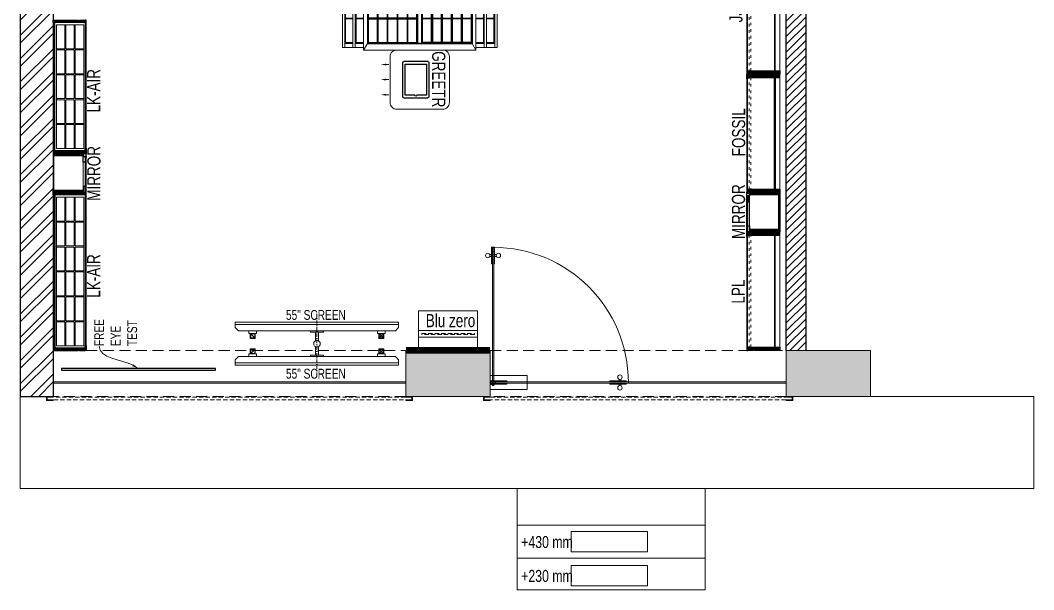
# Model space of a CAD drawing. Header units: feet. Extents: x 3264911 to 3272611, y -5469876 to -5453949.
# Drawn here: x 3264911 to 3272611, y -5469876 to -5465546 of the extents above; entities that cross this region are included whole.
import ezdxf
from ezdxf import colors
from ezdxf.entities.mleader import LeaderData, LeaderLine
from ezdxf.math import Vec2, Vec3

# ---------------------------------------------------------------- set-up
doc = ezdxf.new("R2010")
doc.units = ezdxf.units.FT
doc.header["$LTSCALE"] = 33
doc.header["$MEASUREMENT"] = 0
for name, pattern in [('ACAD_ISO03W100', [30, 12, -18]), ('D10_DASHED', [0.75, 0.5, -0.25]), ('DASHDOT2', [0.5, 0.25, -0.125, 0, -0.125]), ('HIDDEN', [9.525, 6.35, -3.175]), ('HIDDENX2', [0.75, 0.5, -0.25])]:
    doc.linetypes.add(name, pattern=pattern)
for name, color, linetype, lineweight in [('A-COL', 243, 'Continuous', 9), ('A-Glazing', 4, 'Continuous', 20), ('A-shutter', 8, 'Continuous', 18), ('beam', 90, 'Continuous', 9), ('column hatch', 5, 'Continuous', 0), ('Glazing', 141, 'Continuous', 15), ('LENS-DIM', 252, 'Continuous', 5), ('LENS-FURNITURE', 13, 'Continuous', 9), ('LENS-TEXT', 31, 'Continuous', 5), ('LENS_DIMENSION', 193, 'Continuous', 0), ('LENS_TEXT', 31, 'Continuous', 5), ('LK-EQPMT', 3, 'Continuous', 18), ('LK-FF&E FLOOR', 1, 'Continuous', 9), ('LK-FF&E WALL', 1, 'Continuous', 9), ('LK-IT', 3, 'Continuous', 18), ('LK-MIRROR', 133, 'Continuous', 13), ('LN-ELEVATION-1', 81, 'Continuous', 25), ('LN-ELEVATION-2', 103, 'Continuous', 20), ('LN-ELEVATION-3', 125, 'Continuous', 18), ('LN-ELEVATION-4', 145, 'Continuous', 13), ('LN-ELEVATION-5', 167, 'Continuous', 5), ('LN-HATCH', 251, 'Continuous', 0), ('PLANO-TXT', 252, 'Continuous', 5), ('rolling shutter', 1, 'Continuous', 5), ('services', 220, 'Continuous', 0), ('TEXT', 7, 'Continuous', 20)]:
    doc.layers.add(name, color=color, linetype=linetype, lineweight=lineweight)
doc.layers.add('A-WALL', color=1, linetype='Continuous')
doc.styles.add('LK TXT', font='GILC____.TTF', dxfattribs={"height": 100})
doc.styles.get("Standard").update_dxf_attribs({"font": 'GILC____.TTF'})
pattern_1 = [(45, (7858558.917, 3503823.203), (-4.4901280605, 4.4901280605), [])]
pattern_2 = [(45, (7858054.0837, 3504049.203), (-4.4901280605, 4.4901280605), [])]
pattern_3 = [(45, (4208834.247, 1706614.74), (-4.4901280605, 4.4901280605), [])]
pattern_4 = [(45, (4209134.247, 1706614.74), (-4.4901280605, 4.4901280605), [])]

# ---------------------------------------------------------------- blocks, each defined once
blk = doc.blocks.new('MIRROR')
at = {"layer": 'LN-HATCH', "ltscale": 0.5}
h = blk.add_hatch(dxfattribs=at)
h.set_pattern_fill('ANSI31', color=256, scale=2)
h.set_pattern_definition([(45, (4060433.7416, 1708720.787), (-4.4901280605, 4.4901280605), [])])
h.paths.add_polyline_path([(212.9, 101.3), (230.9, 101.3), (230.9, -127.7), (212.9, -127.7)])
h.paths.add_polyline_path([(230.9, 95.3), (494.9, 95.3), (494.9, 101.3), (230.9, 101.3)])
h.paths.add_polyline_path([(512.9, 101.3), (494.9, 101.3), (494.9, -127.7), (512.9, -127.7)])
at = {"layer": 'Defpoints'}
blk.add_lwpolyline([(512.9, 101.3), (212.9, 101.3), (212.9, -148.7), (512.9, -148.7)], close=True, dxfattribs=at)
at = {"layer": 'LN-ELEVATION-1'}
for points in [[(212.9, 101.3), (230.9, 101.3), (230.9, -127.7), (212.9, -127.7)], [(230.9, 95.3), (494.9, 95.3), (494.9, 101.3), (230.9, 101.3)], [(512.9, 101.3), (494.9, 101.3), (494.9, -127.7), (512.9, -127.7)], [(259.9, -141.7), (259.9, -127.7), (214.9, -127.7), (214.9, -148.7), (223.9, -148.7), (223.9, -147.2), (216.4, -147.2), (216.4, -141.7)], [(442.9, -141.7), (442.9, -127.7), (487.9, -127.7), (487.9, -148.7), (478.9, -148.7), (478.9, -147.2), (486.4, -147.2), (486.4, -141.7)], [(504.9, -148.7), (504.9, -147.2), (509.4, -147.2), (509.4, -129.2), (487.9, -129.2), (487.9, -127.7), (510.9, -127.7), (510.9, -148.7)]]:
    blk.add_lwpolyline(points, close=True, dxfattribs=at)
at = {"layer": 'LN-ELEVATION-2', "color": 4, "lineweight": 0}
blk.add_lwpolyline([(216.4, -141.7), (486.4, -141.7), (486.4, -147.2), (216.4, -147.2)], close=True, dxfattribs=at)
at = {"layer": 'LN-ELEVATION-2'}
blk.add_lwpolyline([(259.9, -141.7), (442.9, -141.7), (442.9, -127.7), (259.9, -127.7)], close=True, dxfattribs=at)
at = {"layer": 'LN-ELEVATION-4', "ltscale": 0.5}
blk.add_line((478.9, -148.7), (223.9, -148.7), dxfattribs=at)
blk = doc.blocks.new('VC HD 1010')
at = {"layer": 'LN-HATCH', "ltscale": 0.5}
h = blk.add_hatch(dxfattribs=at)
h.set_pattern_fill('ANSI31', color=256, scale=2)
h.set_pattern_definition([(45, (3761554.586, 1795022.936), (-4.490128061, 4.490128061), [])])
h.paths.add_polyline_path([(-505.2, 24), (-505.2, -166), (-499.2, -166), (-499.2, -176), (-505.2, -176), (-505.2, -220), (-487.2, -220), (-487.2, 24)])
h = blk.add_hatch(dxfattribs=at)
h.set_pattern_fill('ANSI31', color=256, scale=2)
h.set_pattern_definition(pattern_1)
h.paths.add_polyline_path([(504.8, 24), (504.8, -166), (498.8, -166), (498.8, -176), (504.8, -176), (504.8, -220), (486.8, -220), (486.8, 24)])
h = blk.add_hatch(dxfattribs=at)
h.set_pattern_fill('ANSI31', color=256, scale=2)
h.set_pattern_definition([(45, (7858741.917, 3503823.203), (-4.4901280605, 4.4901280605), [])])
h.paths.add_polyline_path([(-470.2, -220), (-470.2, -226), (-505.2, -226), (-505.2, -220)])
h = blk.add_hatch(dxfattribs=at)
h.set_pattern_fill('ANSI31', color=256, scale=2)
h.set_pattern_definition(pattern_1)
h.paths.add_polyline_path([(476.8, -220), (476.8, -226), (511.8, -226), (511.8, -220)])
at = {"layer": 'LN-ELEVATION-1', "ltscale": 0.5}
for points in [[(-505.2, 24), (-505.2, -166), (-499.2, -166), (-499.2, -176), (-505.2, -176), (-505.2, -220), (-487.2, -220), (-487.2, 24)], [(486.8, 12), (-487.2, 12), (-487.2, 18), (486.8, 18)], [(504.8, 24), (504.8, -166), (498.8, -166), (498.8, -176), (504.8, -176), (504.8, -220), (486.8, -220), (486.8, 24)], [(-470.2, -220), (-470.2, -226), (-505.2, -226), (-505.2, -220)], [(469.8, -220), (469.8, -226), (504.8, -226), (504.8, -220)]]:
    blk.add_lwpolyline(points, close=True, dxfattribs=at)
at = {"layer": 'LN-ELEVATION-2', "ltscale": 0.5}
blk.add_lwpolyline([(470.2, 0), (-470.2, 0), (-470.2, -208), (470.2, -208)], close=True, dxfattribs=at)
at = {"layer": 'LN-ELEVATION-3', "ltscale": 0.5}
for p, q in [((-487.2, 24), (486.8, 24)), ((-470.2, -220), (469.8, -220)), ((469.8, -226), (-470.2, -226))]:
    blk.add_line(p, q, dxfattribs=at)
for points in [[(-470.2, 0), (-288.5, 0), (-288.5, -64), (-470.2, -64)], [(-280.5, 0), (-98.8, 0), (-98.8, -64), (-280.5, -64)], [(-90.8, 0), (90.8, 0), (90.8, -64), (-90.8, -64)], [(98.8, 0), (280.5, 0), (280.5, -64), (98.8, -64)], [(288.5, 0), (470.2, 0), (470.2, -64), (288.5, -64)], [(-470.2, -136), (-288.5, -136), (-288.5, -72), (-470.2, -72)], [(-280.5, -72), (-98.8, -72), (-98.8, -136), (-280.5, -136)], [(-90.8, -72), (90.8, -72), (90.8, -136), (-90.8, -136)], [(98.8, -72), (280.5, -72), (280.5, -136), (98.8, -136)], [(288.5, -72), (470.2, -72), (470.2, -136), (288.5, -136)], [(-470.2, -144), (-288.5, -144), (-288.5, -208), (-470.2, -208)], [(-280.5, -144), (-98.8, -144), (-98.8, -208), (-280.5, -208)], [(-90.8, -144), (90.8, -144), (90.8, -208), (-90.8, -208)], [(98.8, -144), (280.5, -144), (280.5, -208), (98.8, -208)], [(288.5, -144), (470.2, -144), (470.2, -208), (288.5, -208)]]:
    blk.add_lwpolyline(points, close=True, dxfattribs=at)
blk = doc.blocks.new('VC HD 1200')
at = {"layer": 'LN-HATCH', "ltscale": 0.5}
h = blk.add_hatch(dxfattribs=at)
h.set_pattern_fill('ANSI31', color=256, scale=2)
h.set_pattern_definition([(45, (3760859.753, 1795248.936), (-4.490128061, 4.490128061), [])])
h.paths.add_polyline_path([(-1200, 250), (-1200, 60), (-1194, 60), (-1194, 50), (-1200, 50), (-1200, 6), (-1182, 6), (-1182, 250)])
h = blk.add_hatch(dxfattribs=at)
h.set_pattern_fill('ANSI31', color=256, scale=2)
h.set_pattern_definition(pattern_2)
h.paths.add_polyline_path([(0, 250), (0, 60), (-6, 60), (-6, 50), (0, 50), (0, 6), (-18, 6), (-18, 250)])
h = blk.add_hatch(dxfattribs=at)
h.set_pattern_fill('ANSI31', color=256, scale=2)
h.set_pattern_definition([(45, (7858047.0837, 3504049.203), (-4.4901280605, 4.4901280605), [])])
h.paths.add_polyline_path([(-1165, 6), (-1165, 0), (-1200, 0), (-1200, 6)])
h = blk.add_hatch(dxfattribs=at)
h.set_pattern_fill('ANSI31', color=256, scale=2)
h.set_pattern_definition(pattern_2)
h.paths.add_polyline_path([(-28, 6), (-28, 0), (0, 0), (0, 6)])
at = {"layer": 'LN-ELEVATION-1', "ltscale": 0.5}
for points in [[(-1200, 250), (-1200, 60), (-1194, 60), (-1194, 50), (-1200, 50), (-1200, 6), (-1182, 6), (-1182, 250)], [(-18, 238), (-1182, 238), (-1182, 244), (-18, 244)], [(0, 250), (0, 60), (-6, 60), (-6, 50), (0, 50), (0, 6), (-18, 6), (-18, 250)], [(-1165, 6), (-1165, 0), (-1200, 0), (-1200, 6)], [(-35, 6), (-35, 0), (0, 0), (0, 6)]]:
    blk.add_lwpolyline(points, close=True, dxfattribs=at)
at = {"layer": 'LN-ELEVATION-3', "ltscale": 0.5}
for p, q in [((-1182, 250), (-18, 250)), ((-1165, 6), (-35, 6)), ((-35, 0), (-1165, 0))]:
    blk.add_line(p, q, dxfattribs=at)
for points in [[(-1165, 226), (-35, 226), (-35, 18), (-1165, 18)], [(-1165, 226), (-983.3, 226), (-983.3, 162), (-1165, 162)], [(-1165, 90), (-983.3, 90), (-983.3, 154), (-1165, 154)], [(-975.3, 226), (-793.7, 226), (-793.7, 162), (-975.3, 162)], [(-975.3, 154), (-793.7, 154), (-793.7, 90), (-975.3, 90)], [(-785.7, 226), (-604, 226), (-604, 162), (-785.7, 162)], [(-785.7, 154), (-604, 154), (-604, 90), (-785.7, 90)], [(-596, 226), (-414.3, 226), (-414.3, 162), (-596, 162)], [(-596, 154), (-414.3, 154), (-414.3, 90), (-596, 90)], [(-406.3, 226), (-224.7, 226), (-224.7, 162), (-406.3, 162)], [(-406.3, 154), (-224.7, 154), (-224.7, 90), (-406.3, 90)], [(-216.7, 226), (-35, 226), (-35, 162), (-216.7, 162)], [(-216.7, 154), (-35, 154), (-35, 90), (-216.7, 90)], [(-1165, 82), (-983.3, 82), (-983.3, 18), (-1165, 18)], [(-975.3, 82), (-793.7, 82), (-793.7, 18), (-975.3, 18)], [(-785.7, 82), (-604, 82), (-604, 18), (-785.7, 18)], [(-596, 82), (-414.3, 82), (-414.3, 18), (-596, 18)], [(-406.3, 82), (-224.7, 82), (-224.7, 18), (-406.3, 18)], [(-216.7, 82), (-35, 82), (-35, 18), (-216.7, 18)]]:
    blk.add_lwpolyline(points, close=True, dxfattribs=at)
blk = doc.blocks.new('BLUE ZERO')
at = {"layer": 'LENS-FURNITURE', "ltscale": 0.5}
for points in [[(86206.7, 120883.4), (86206.7, 120433.4), (85906.7, 120433.4), (85906.7, 120883.4)], [(86106.7, 120883.4), (86106.7, 120433.4), (86056.7, 120433.4), (86056.7, 120883.4)]]:
    blk.add_lwpolyline(points, close=True, dxfattribs=at)
at = {"layer": 'LENS-FURNITURE', "linetype": 'D10_DASHED', "ltscale": 2}
blk.add_lwpolyline([(86085.7, 120858.4), (86085.7, 120458.4), (86077.7, 120458.4), (86077.7, 120858.4)], close=True, dxfattribs=at)
blk = doc.blocks.new('*U47')
at = {"layer": 'A-shutter', "color": 5, "ltscale": 10}
for points in [[(41038450.5, -1561539.2), (41038450.5, -1561544.2), (41038405.5, -1561544.2), (41038405.5, -1561564.2), (41038450.5, -1561564.2), (41038450.5, -1561569.2), (41038400.5, -1561569.2), (41038400.5, -1561539.2)], [(41041130.5, -1561539.2), (41041130.5, -1561544.2), (41041175.5, -1561544.2), (41041175.5, -1561564.2), (41041130.5, -1561564.2), (41041130.5, -1561569.2), (41041180.5, -1561569.2), (41041180.5, -1561539.2)]]:
    blk.add_lwpolyline(points, close=True, dxfattribs=at)
at = {"layer": 'A-shutter', "color": 5, "linetype": 'HIDDENX2', "ltscale": 2}
blk.add_lwpolyline([(41038405.5, -1561544.2), (41038405.5, -1561564.2), (41041175.5, -1561564.2), (41041175.5, -1561544.2)], close=True, dxfattribs=at)
blk = doc.blocks.new('*U48')
at = {"layer": 'A-shutter', "color": 5, "ltscale": 10}
for points in [[(41038880.5, -1561539.2), (41038880.5, -1561544.2), (41038835.5, -1561544.2), (41038835.5, -1561564.2), (41038880.5, -1561564.2), (41038880.5, -1561569.2), (41038830.5, -1561569.2), (41038830.5, -1561539.2)], [(41041130.5, -1561539.2), (41041130.5, -1561544.2), (41041175.5, -1561544.2), (41041175.5, -1561564.2), (41041130.5, -1561564.2), (41041130.5, -1561569.2), (41041180.5, -1561569.2), (41041180.5, -1561539.2)]]:
    blk.add_lwpolyline(points, close=True, dxfattribs=at)
at = {"layer": 'A-shutter', "color": 5, "linetype": 'HIDDENX2', "ltscale": 2}
blk.add_lwpolyline([(41038835.5, -1561544.2), (41038835.5, -1561564.2), (41041175.5, -1561564.2), (41041175.5, -1561544.2)], close=True, dxfattribs=at)
blk = doc.blocks.new('A$C824ec3f2')
at = {"layer": 'column hatch'}
h = blk.add_hatch(color=8, dxfattribs=at)
h.dxf.hatch_style = 1
h.paths.add_polyline_path([(3128.4, -7941.5), (2488.4, -7941.5), (2488.4, -8291.5), (3128.4, -8291.5)])
h.paths.add_polyline_path([(238.4, -7941.5), (-401.6, -7941.5), (-401.6, -8291.5), (238.4, -8291.5)])
at = {"layer": 'LN-HATCH'}
h = blk.add_hatch(dxfattribs=at)
h.set_pattern_fill('ANSI32', color=256, scale=333, angle=180)
h.set_pattern_definition([(225, (-8274235.82, 5279922.85), (88.2999593, -88.2999593), []), (225, (-8274294.69, 5279922.85), (88.2999593, -88.2999593), [])])
h.paths.add_polyline_path([(2863.4, 6165.5), (-3331.6, 6165.5), (-3331.6, -8291.5), (-3081.6, -8291.5), (-3081.6, 5915.5), (2488.1, 5915.5), (2863.4, 5915.5)])
h = blk.add_hatch(dxfattribs=at)
h.set_pattern_fill('ANSI31', color=256, scale=333, angle=180)
h.set_pattern_definition([(225, (-8274235.82, 5279922.853), (29.43331977, -29.43331977), [])])
h.paths.add_polyline_path([(2638.4, 5915.5), (2488.4, 5915.5), (2488.4, 1455.5), (2638.4, 1455.5)])
h.paths.add_polyline_path([(2638.4, 1155.5), (2488.4, 1155.5), (2488.4, -7941.5), (2638.4, -7941.5)])
at = {"layer": 'A-COL'}
for p, q in [((-401.6, -7941.5), (-401.6, -8291.5)), ((-401.6, -7941.5), (238.4, -7941.5)), ((238.4, -7941.5), (238.4, -8291.5)), ((2488.4, -7941.5), (2488.4, -8291.5)), ((2488.4, -7941.5), (3128.4, -7941.5)), ((3128.4, -7941.5), (3128.4, -8291.5)), ((-401.6, -8291.5), (238.4, -8291.5)), ((3128.4, -8291.5), (2488.4, -8291.5))]:
    blk.add_line(p, q, dxfattribs=at)
at = {"layer": 'A-Glazing'}
for points in [[(-3081.6, -8179.6), (-401.6, -8179.6), (-401.6, -8191.6), (-3081.6, -8191.6)], [(2488.4, -8179.6), (238.4, -8179.6), (238.4, -8191.6), (2488.4, -8191.6)]]:
    blk.add_lwpolyline(points, close=True, dxfattribs=at)
at = {"layer": 'A-WALL'}
for p, q in [((-3331.6, 6165.5), (-3331.6, -8291.5)), ((-3081.6, 5915.5), (-3081.6, -8291.5)), ((2488.4, -7941.5), (2488.4, 1155.5)), ((2638.4, -7941.5), (2638.4, 1155.5)), ((-3331.6, -8291.5), (-3081.6, -8291.5))]:
    blk.add_line(p, q, dxfattribs=at)
at = {"layer": 'beam', "linetype": 'HIDDEN', "ltscale": 0.4}
for points in [[(-3081.6, -7941.5), (-401.6, -7941.5), (-401.6, -8291.5), (-3081.6, -8291.5)], [(238.4, -7941.5), (2488.4, -7941.5), (2488.4, -8291.5), (238.4, -8291.5)]]:
    blk.add_lwpolyline(points, close=True, dxfattribs=at)
at = {"layer": 'services'}
for p, q in [((-3331.6, -8291.5), (-3331.6, -8991.5)), ((2488.4, -8291.5), (4368.4, -8291.5)), ((4368.4, -8291.5), (4368.4, -8991.5)), ((-3331.6, -8991.5), (4368.4, -8991.5)), ((442.9, -9761.5), (442.9, -8991.5)), ((1871.4, -9761.5), (1871.4, -8991.5)), ((442.9, -9271.5), (1871.4, -9271.5)), ((442.9, -9521.5), (1871.4, -9521.5)), ((442.9, -9761.5), (1871.4, -9761.5))]:
    blk.add_line(p, q, dxfattribs=at)
for points in [[(852.9, -9319.4), (1432.9, -9319.4), (1432.9, -9473.9), (852.9, -9473.9)], [(852.9, -9577.4), (1432.9, -9577.4), (1432.9, -9731.9), (852.9, -9731.9)]]:
    blk.add_lwpolyline(points, close=True, dxfattribs=at)
at = {"layer": 'rolling shutter'}
blk.add_blockref('*U47', (-41041532, 1553247.8), dxfattribs=at)
at = {"layer": 'rolling shutter', "xscale": -1}
blk.add_blockref('*U48', (41041368.9, 1553247.8), dxfattribs=at)
at = {"layer": 'TEXT', "char_height": 91.006, "attachment_point": 1}
for s, insert in [('{\\W7.44759;   \\W2.0176; }+430 mm', (-157.3, -9353)), ('{\\W7.44759;   \\W2.0176; }+230 mm', (-157.3, -9611))]:
    blk.add_mtext_dynamic_manual_height_columns(s, width=2515.61, gutter_width=455, heights=[0], dxfattribs=dict(at, insert=insert))
blk = doc.blocks.new('ffgd')
at = {"layer": 'LN-ELEVATION-4', "linetype": 'ACAD_ISO03W100', "ltscale": 0.1}
blk.add_lwpolyline([(0, 47.3), (0, -41.5), (-20, -41.5), (-20, 47.3)], close=True, dxfattribs=at)
at = {"layer": 'LN-ELEVATION-5', "linetype": 'ACAD_ISO03W100', "ltscale": 0.1}
for p, q in [((-159.9, 165.7), (-159.9, 47.3)), ((-159.7, 165.7), (-159.7, 47.3)), ((-159.4, 165.7), (-159.4, 47.3)), ((-159, 165.7), (-159, 47.3)), ((-158.5, 165.7), (-158.5, 47.3)), ((-157.9, 165.7), (-157.9, 47.3)), ((-157.1, 165.7), (-157.1, 47.3)), ((-156.1, 165.7), (-156.1, 47.3)), ((-154.1, 165.7), (-154.1, 47.3)), ((-151.1, 165.7), (-151.1, 47.3)), ((-146.1, 165.7), (-146.1, 47.3)), ((-141.1, 165.7), (-141.1, 47.3)), ((-135.1, 165.7), (-135.1, 47.3)), ((-128.1, 165.7), (-128.1, 47.3)), ((-120.1, 165.7), (-120.1, 47.3)), ((-111.1, 165.7), (-111.1, 47.3)), ((-102.1, 165.7), (-102.1, 47.3)), ((-85, 165.7), (-85, 47.3)), ((65, 165.7), (65, 47.3)), ((82.1, 165.7), (82.1, 47.3)), ((91.1, 165.7), (91.1, 47.3)), ((100.1, 165.7), (100.1, 47.3)), ((108.1, 165.7), (108.1, 47.3)), ((115.1, 165.7), (115.1, 47.3)), ((121.1, 165.7), (121.1, 47.3)), ((126.1, 165.7), (126.1, 47.3)), ((131.1, 165.7), (131.1, 47.3)), ((134.1, 165.7), (134.1, 47.3)), ((136.1, 165.7), (136.1, 47.3)), ((137.1, 165.7), (137.1, 47.3)), ((137.9, 165.7), (137.9, 47.3)), ((138.5, 165.7), (138.5, 47.3)), ((139, 165.7), (139, 47.3)), ((139.4, 165.7), (139.4, 47.3)), ((139.7, 165.7), (139.7, 47.3)), ((139.9, 165.7), (139.9, 47.3)), ((-159.9, -41.5), (-159.9, -159.9)), ((-159.7, -41.5), (-159.7, -159.9)), ((-159.4, -41.5), (-159.4, -159.9)), ((-159, -41.5), (-159, -159.9)), ((-158.5, -41.5), (-158.5, -159.9)), ((-157.9, -41.5), (-157.9, -159.9)), ((-157.1, -41.5), (-157.1, -159.9)), ((-156.1, -41.5), (-156.1, -159.9)), ((-154.1, -41.5), (-154.1, -159.9)), ((-151.1, -41.5), (-151.1, -159.9)), ((-146.1, -41.5), (-146.1, -159.9)), ((-141.1, -41.5), (-141.1, -159.9)), ((-135.1, -41.5), (-135.1, -159.9)), ((-128.1, -41.5), (-128.1, -159.9)), ((-120.1, -41.5), (-120.1, -159.9)), ((-111.1, -41.5), (-111.1, -159.9)), ((-102.1, -41.5), (-102.1, -159.9)), ((-85, -41.5), (-85, -159.9)), ((65, -41.5), (65, -159.9)), ((82.1, -41.5), (82.1, -159.9)), ((91.1, -41.5), (91.1, -159.9)), ((100.1, -41.5), (100.1, -159.9)), ((108.1, -41.5), (108.1, -159.9)), ((115.1, -41.5), (115.1, -159.9)), ((121.1, -41.5), (121.1, -159.9)), ((126.1, -41.5), (126.1, -159.9)), ((131.1, -41.5), (131.1, -159.9)), ((134.1, -41.5), (134.1, -159.9)), ((136.1, -41.5), (136.1, -159.9)), ((137.1, -41.5), (137.1, -159.9)), ((137.9, -41.5), (137.9, -159.9)), ((138.5, -41.5), (138.5, -159.9)), ((139, -41.5), (139, -159.9)), ((139.4, -41.5), (139.4, -159.9)), ((139.7, -41.5), (139.7, -159.9)), ((139.9, -41.5), (139.9, -159.9))]:
    blk.add_line(p, q, dxfattribs=at)
for points in [[(140, 73), (140, 165.7), (-160, 165.7), (-160, 73)], [(140, -67.1), (140, -159.9), (-160, -159.9), (-160, -67.1)]]:
    blk.add_lwpolyline(points, dxfattribs=at)
for points in [[(140, 73), (140, 47.3), (-160, 47.3), (-160, 73)], [(140, -41.5), (140, -67.1), (-160, -67.1), (-160, -41.5)]]:
    blk.add_lwpolyline(points, close=True, dxfattribs=at)
blk = doc.blocks.new('EURO 1040 x 1175')
at = {"layer": 'LN-ELEVATION-1'}
for points in [[(-470, -327.4), (470, -327.4), (470, 467.6), (-470, 467.6)], [(-470, 85.1), (470, 85.1), (470, 467.6), (-470, 467.6)], [(-283.2, 85.1), (-277.2, 85.1), (-277.2, 467.6), (-283.2, 467.6)], [(-96.4, 85.1), (-90.4, 85.1), (-90.4, 467.6), (-96.4, 467.6)], [(90.4, 85.1), (96.4, 85.1), (96.4, 467.6), (90.4, 467.6)], [(277.2, 85.1), (283.2, 85.1), (283.2, 467.6), (277.2, 467.6)], [(-470, 386.6), (-283.2, 386.6), (-283.2, 392.6), (-470, 392.6)], [(-277.2, 386.6), (-96.4, 386.6), (-96.4, 392.6), (-277.2, 392.6)], [(-90.4, 386.6), (90.4, 386.6), (90.4, 392.6), (-90.4, 392.6)], [(96.4, 386.6), (277.2, 386.6), (277.2, 392.6), (96.4, 392.6)], [(283.2, 386.6), (470, 386.6), (470, 392.6), (283.2, 392.6)], [(-470, 311.2), (-283.2, 311.2), (-283.2, 317.2), (-470, 317.2)], [(-277.2, 311.2), (-96.4, 311.2), (-96.4, 317.2), (-277.2, 317.2)], [(-90.4, 311.2), (90.4, 311.2), (90.4, 317.2), (-90.4, 317.2)], [(96.4, 311.2), (277.2, 311.2), (277.2, 317.2), (96.4, 317.2)], [(283.2, 311.2), (470, 311.2), (470, 317.2), (283.2, 317.2)], [(-470, 235.8), (-283.2, 235.8), (-283.2, 241.8), (-470, 241.8)], [(-277.2, 235.8), (-96.4, 235.8), (-96.4, 241.8), (-277.2, 241.8)], [(-90.4, 235.8), (90.4, 235.8), (90.4, 241.8), (-90.4, 241.8)], [(96.4, 235.8), (277.2, 235.8), (277.2, 241.8), (96.4, 241.8)], [(283.2, 235.8), (470, 235.8), (470, 241.8), (283.2, 241.8)], [(-470, 160.4), (-283.2, 160.4), (-283.2, 166.4), (-470, 166.4)], [(-277.2, 160.4), (-96.4, 160.4), (-96.4, 166.4), (-277.2, 166.4)], [(-90.4, 160.4), (90.4, 160.4), (90.4, 166.4), (-90.4, 166.4)], [(96.4, 160.4), (277.2, 160.4), (277.2, 166.4), (96.4, 166.4)], [(283.2, 160.4), (470, 160.4), (470, 166.4), (283.2, 166.4)], [(-470, 85.1), (470, 85.1), (470, 55.1), (-470, 55.1)], [(-470, 55.1), (470, 55.1), (470, -327.4), (-470, -327.4)], [(-283.2, 55.1), (-277.2, 55.1), (-277.2, -327.4), (-283.2, -327.4)], [(-96.4, 55.1), (-90.4, 55.1), (-90.4, -327.4), (-96.4, -327.4)], [(90.4, 55.1), (96.4, 55.1), (96.4, -327.4), (90.4, -327.4)], [(277.2, 55.1), (283.2, 55.1), (283.2, -327.4), (277.2, -327.4)], [(-470, -20.3), (-283.2, -20.3), (-283.2, -26.3), (-470, -26.3)], [(-277.2, -20.3), (-96.4, -20.3), (-96.4, -26.3), (-277.2, -26.3)], [(-90.4, -20.3), (90.4, -20.3), (90.4, -26.3), (-90.4, -26.3)], [(96.4, -20.3), (277.2, -20.3), (277.2, -26.3), (96.4, -26.3)], [(283.2, -20.3), (470, -20.3), (470, -26.3), (283.2, -26.3)], [(-470, -95.7), (-283.2, -95.7), (-283.2, -101.7), (-470, -101.7)], [(-277.2, -95.7), (-96.4, -95.7), (-96.4, -101.7), (-277.2, -101.7)], [(-90.4, -95.7), (90.4, -95.7), (90.4, -101.7), (-90.4, -101.7)], [(96.4, -95.7), (277.2, -95.7), (277.2, -101.7), (96.4, -101.7)], [(283.2, -95.7), (470, -95.7), (470, -101.7), (283.2, -101.7)], [(-470, -171.1), (-283.2, -171.1), (-283.2, -177.1), (-470, -177.1)], [(-277.2, -171.1), (-96.4, -171.1), (-96.4, -177.1), (-277.2, -177.1)], [(-90.4, -171.1), (90.4, -171.1), (90.4, -177.1), (-90.4, -177.1)], [(96.4, -171.1), (277.2, -171.1), (277.2, -177.1), (96.4, -177.1)], [(283.2, -171.1), (470, -171.1), (470, -177.1), (283.2, -177.1)], [(-470, -246.4), (-283.2, -246.4), (-283.2, -252.4), (-470, -252.4)], [(-277.2, -246.4), (-96.4, -246.4), (-96.4, -252.4), (-277.2, -252.4)], [(-90.4, -246.4), (90.4, -246.4), (90.4, -252.4), (-90.4, -252.4)], [(96.4, -246.4), (277.2, -246.4), (277.2, -252.4), (96.4, -252.4)], [(283.2, -246.4), (470, -246.4), (470, -252.4), (283.2, -252.4)]]:
    blk.add_lwpolyline(points, close=True, dxfattribs=at)
for points in [[(-283.2, 461.6), (-464, 461.6), (-464, 317.2)], [(-96.4, 461.6), (-277.2, 461.6)], [(90.4, 461.6), (-90.4, 461.6)], [(277.2, 461.6), (96.4, 461.6)], [(464, 317.2), (464, 461.6), (283.2, 461.6)], [(-464, 311.2), (-464, 241.8)], [(464, 241.8), (464, 311.2)], [(-464, 235.8), (-464, 166.4)], [(464, 166.4), (464, 235.8)], [(-464, 160.4), (-464, 91.1), (-283.2, 91.1)], [(283.2, 91.1), (464, 91.1), (464, 160.4)], [(-277.2, 91.1), (-96.4, 91.1)], [(-90.4, 91.1), (90.4, 91.1)], [(96.4, 91.1), (277.2, 91.1)], [(-464, -20.3), (-464, 49.1), (-283.2, 49.1)], [(-277.2, 49.1), (-96.4, 49.1)], [(-90.4, 49.1), (90.4, 49.1)], [(96.4, 49.1), (277.2, 49.1)], [(283.2, 49.1), (464, 49.1), (464, -20.3)], [(-464, -95.7), (-464, -26.3)], [(464, -26.3), (464, -95.7)], [(-464, -171.1), (-464, -101.7)], [(464, -101.7), (464, -171.1)], [(-283.2, -321.4), (-464, -321.4), (-464, -177.1)], [(464, -177.1), (464, -321.4), (283.2, -321.4)], [(-96.4, -321.4), (-277.2, -321.4)], [(90.4, -321.4), (-90.4, -321.4)], [(277.2, -321.4), (96.4, -321.4)]]:
    blk.add_lwpolyline(points, dxfattribs=at)
at = {"layer": 'LN-ELEVATION-2'}
blk.add_lwpolyline([(-520, -357.4), (520, -357.4), (520, 497.6), (-520, 497.6)], close=True, dxfattribs=at)
for points in [[(-470, 467.6), (-520, 497.6)], [(470, 467.6), (520, 497.6)], [(-470, -327.4), (-520, -357.4)], [(470, -327.4), (520, -357.4)]]:
    blk.add_lwpolyline(points, dxfattribs=at)
at = {"layer": 'LN-ELEVATION-3'}
for points in [[(-500, 559.6), (500, 559.6), (500, 577.6), (-500, 577.6)], [(-500, 497.6), (-470, 497.6), (-470, 559.6), (-500, 559.6)], [(470, 497.6), (500, 497.6), (500, 559.6), (470, 559.6)], [(-500, -357.4), (-470, -357.4), (-470, -419.4), (-500, -419.4)], [(470, -357.4), (500, -357.4), (500, -419.4), (470, -419.4)], [(-500, -419.4), (500, -419.4), (500, -437.4), (-500, -437.4)]]:
    blk.add_lwpolyline(points, close=True, dxfattribs=at)
at = {"layer": 'LN-ELEVATION-4'}
for points in [[(-500, 639.6), (500, 639.6), (500, 657.6), (-500, 657.6)], [(-500, 577.6), (-470, 577.6), (-470, 639.6), (-500, 639.6)], [(470, 577.6), (500, 577.6), (500, 639.6), (470, 639.6)], [(-470, 497.6), (-464, 497.6), (-464, 559.6), (-470, 559.6)], [(-464, 553.6), (-283.2, 553.6), (-283.2, 559.6), (-464, 559.6)], [(-283.2, 497.6), (-277.2, 497.6), (-277.2, 559.6), (-283.2, 559.6)], [(-277.2, 553.6), (-96.4, 553.6), (-96.4, 559.6), (-277.2, 559.6)], [(-96.4, 497.6), (-90.4, 497.6), (-90.4, 559.6), (-96.4, 559.6)], [(-90.4, 553.6), (90.4, 553.6), (90.4, 559.6), (-90.4, 559.6)], [(90.4, 497.6), (96.4, 497.6), (96.4, 559.6), (90.4, 559.6)], [(96.4, 553.6), (277.2, 553.6), (277.2, 559.6), (96.4, 559.6)], [(277.2, 497.6), (283.2, 497.6), (283.2, 559.6), (277.2, 559.6)], [(283.2, 553.6), (464, 553.6), (464, 559.6), (283.2, 559.6)], [(464, 497.6), (470, 497.6), (470, 559.6), (464, 559.6)], [(-470, -357.4), (-464, -357.4), (-464, -419.4), (-470, -419.4)], [(-283.2, -357.4), (-277.2, -357.4), (-277.2, -419.4), (-283.2, -419.4)], [(-96.4, -357.4), (-90.4, -357.4), (-90.4, -419.4), (-96.4, -419.4)], [(90.4, -357.4), (96.4, -357.4), (96.4, -419.4), (90.4, -419.4)], [(277.2, -357.4), (283.2, -357.4), (283.2, -419.4), (277.2, -419.4)], [(464, -357.4), (470, -357.4), (470, -419.4), (464, -419.4)], [(-500, -437.4), (-470, -437.4), (-470, -499.4), (-500, -499.4)], [(-464, -413.4), (-283.2, -413.4), (-283.2, -419.4), (-464, -419.4)], [(-277.2, -413.4), (-96.4, -413.4), (-96.4, -419.4), (-277.2, -419.4)], [(-90.4, -413.4), (90.4, -413.4), (90.4, -419.4), (-90.4, -419.4)], [(96.4, -413.4), (277.2, -413.4), (277.2, -419.4), (96.4, -419.4)], [(283.2, -413.4), (464, -413.4), (464, -419.4), (283.2, -419.4)], [(470, -437.4), (500, -437.4), (500, -499.4), (470, -499.4)], [(-500, -499.4), (500, -499.4), (500, -517.4), (-500, -517.4)]]:
    blk.add_lwpolyline(points, close=True, dxfattribs=at)
at = {"layer": 'LN-ELEVATION-5'}
for points in [[(-470, 577.6), (-464, 577.6), (-464, 639.6), (-470, 639.6)], [(-464, 633.6), (-283.2, 633.6), (-283.2, 639.6), (-464, 639.6)], [(-283.2, 577.6), (-277.2, 577.6), (-277.2, 639.6), (-283.2, 639.6)], [(-277.2, 633.6), (-96.4, 633.6), (-96.4, 639.6), (-277.2, 639.6)], [(-96.4, 577.6), (-90.4, 577.6), (-90.4, 639.6), (-96.4, 639.6)], [(-90.4, 633.6), (90.4, 633.6), (90.4, 639.6), (-90.4, 639.6)], [(90.4, 577.6), (96.4, 577.6), (96.4, 639.6), (90.4, 639.6)], [(96.4, 633.6), (277.2, 633.6), (277.2, 639.6), (96.4, 639.6)], [(277.2, 577.6), (283.2, 577.6), (283.2, 639.6), (277.2, 639.6)], [(283.2, 633.6), (464, 633.6), (464, 639.6), (283.2, 639.6)], [(464, 577.6), (470, 577.6), (470, 639.6), (464, 639.6)], [(-470, -437.4), (-464, -437.4), (-464, -499.4), (-470, -499.4)], [(-283.2, -437.4), (-277.2, -437.4), (-277.2, -499.4), (-283.2, -499.4)], [(-96.4, -437.4), (-90.4, -437.4), (-90.4, -499.4), (-96.4, -499.4)], [(90.4, -437.4), (96.4, -437.4), (96.4, -499.4), (90.4, -499.4)], [(277.2, -437.4), (283.2, -437.4), (283.2, -499.4), (277.2, -499.4)], [(464, -437.4), (470, -437.4), (470, -499.4), (464, -499.4)], [(-464, -493.4), (-283.2, -493.4), (-283.2, -499.4), (-464, -499.4)], [(-277.2, -493.4), (-96.4, -493.4), (-96.4, -499.4), (-277.2, -499.4)], [(-90.4, -493.4), (90.4, -493.4), (90.4, -499.4), (-90.4, -499.4)], [(96.4, -493.4), (277.2, -493.4), (277.2, -499.4), (96.4, -499.4)], [(283.2, -493.4), (464, -493.4), (464, -499.4), (283.2, -499.4)]]:
    blk.add_lwpolyline(points, close=True, dxfattribs=at)
at = {"layer": 'LENS-DIM'}
blk.add_blockref('ffgd', (10, 67.1), dxfattribs=at)
blk = doc.blocks.new('GREETR 450x450')
at = {"layer": 'LN-ELEVATION-1', "linetype": 'ByBlock', "lineweight": -2}
for p, q in [((481.3, 339.7), (461, 339.7)), ((481.3, 225), (461, 225)), ((481.3, 110.3), (461, 110.3))]:
    blk.add_line(p, q, dxfattribs=at)
at = {"layer": 'LN-ELEVATION-1'}
for points in [[(355.5, 98.3), (355.5, 352.3, 0.414214), (345.5, 362.3), (163.5, 362.3, 0.414214), (153.5, 352.3), (153.5, 98.3, 0.414214), (163.5, 88.3), (345.5, 88.3, 0.414214)], [(264, 342.8), (336.5, 342.8), (336.5, 107.8), (172.5, 107.8), (172.5, 342.8), (245, 342.8, 0.327538), (246.9, 344.2, -0.733799), (262.1, 344.2, 0.327538)]]:
    blk.add_lwpolyline(points, format="xyb", close=True, dxfattribs=at)
at = {"layer": 'LN-ELEVATION-1', "linetype": 'ByBlock', "lineweight": -2}
for points in [[(481.3, 346.4), (481.3, 333.1), (521.3, 339.7)], [(481.3, 231.7), (481.3, 218.3), (521.3, 225)], [(481.3, 116.9), (481.3, 103.6), (521.3, 110.3)]]:
    blk.add_solid(points, dxfattribs=at)
at = {"layer": 'LN-ELEVATION-2'}
blk.add_lwpolyline([(50, 0), (400, 0, 0.414214), (450, 50), (450, 400, 0.414214), (400, 450), (50, 450, 0.414214), (0, 400), (0, 50, 0.414214)], format="xyb", close=True, dxfattribs=at)
at = {"layer": 'LENS-TEXT', "color": 0, "linetype": 'Continuous', "ltscale": 3, "insert": (81.4, 222.4), "char_height": 100, "attachment_point": 5, "rotation": 90, "style": 'LK TXT'}
blk.add_mtext_dynamic_manual_height_columns('GREETR', width=353.056, gutter_width=0.5, heights=[0], dxfattribs=at)
blk = doc.blocks.new('55INCH')
at = {"layer": 'LK-EQPMT', "ltscale": 12}
for p, q in [((2111558.8, 1135690.5), (2111583.2, 1135690.5)), ((2111583.2, 1135690.5), (2111607.7, 1135666)), ((2111607.7, 1134473.9), (2111607.7, 1135666)), ((2111607.7, 1135587.9), (2111627.2, 1135587.9)), ((2111627.2, 1135529.3), (2111607.7, 1135529.3)), ((2111627.2, 1135587.9), (2111627.2, 1135529.3)), ((2111627.2, 1134610.6), (2111607.7, 1134610.6)), ((2111627.2, 1134610.6), (2111627.2, 1134552)), ((2111607.7, 1134552), (2111627.2, 1134552)), ((2111558.8, 1134449.5), (2111583.2, 1134449.5)), ((2111583.2, 1134449.5), (2111607.7, 1134473.9))]:
    blk.add_line(p, q, dxfattribs=at)
at = {"layer": 'LK-EQPMT'}
for p, q in [((2111661.6, 1135543.3), (2111631, 1135573.9)), ((2111661.6, 1135573.9), (2111631, 1135543.3)), ((2111661.6, 1134597.1), (2111631, 1134566.5))]:
    blk.add_line(p, q, dxfattribs=at)
at = {"layer": 'LK-EQPMT', "ltscale": 12}
blk.add_lwpolyline([(2111542.6, 1135690.5), (2111558.8, 1135690.5), (2111558.8, 1134449.5), (2111542.6, 1134449.5)], close=True, dxfattribs=at)
at = {"layer": 'LK-EQPMT'}
for points in [[(2111627.2, 1135577.7), (2111627.2, 1135539.5), (2111665.4, 1135539.5), (2111665.4, 1135577.7)], [(2111631, 1135573.9), (2111631, 1135543.3), (2111661.6, 1135543.3), (2111661.6, 1135573.9)], [(2111627.2, 1134562.7), (2111627.2, 1134600.9), (2111665.4, 1134600.9), (2111665.4, 1134562.7)], [(2111631, 1134566.5), (2111631, 1134597.1), (2111661.6, 1134597.1), (2111661.6, 1134566.5)]]:
    blk.add_lwpolyline(points, close=True, dxfattribs=at)
blk = doc.blocks.new('Entrance Door')
at = {"layer": 'Glazing', "ltscale": 111}
blk.add_hatch(color=256, dxfattribs=at).paths.add_polyline_path([(18, -34.8), (18, -1235), (30, -1235), (30, -34.8)])
at = {"layer": 'Glazing'}
for p, q in [((30, -54.2), (18, -66.2)), ((1117.8, -31.3), (1117.8, -54.3)), ((1117.8, -89.2), (1117.8, -66.3)), ((1132.8, -31.3), (1132.8, -54.3)), ((1132.8, -89.2), (1132.8, -66.3))]:
    blk.add_line(p, q, dxfattribs=at)
at = {"layer": 'Glazing', "ltscale": 44}
for p, q in [((-4.9, -1156.3), (18, -1156.3)), ((-4.9, -1171.3), (18, -1171.3)), ((52.9, -1156.3), (30, -1156.3)), ((52.9, -1171.3), (30, -1171.3))]:
    blk.add_line(p, q, dxfattribs=at)
at = {"layer": 'Glazing'}
for points in [[(320, -120.5), (0, -120.5), (0, 0), (320, 0)], [(0, -54.2), (142.5, -54.2), (142.5, -46.8), (0, -46.8)], [(0, -66.2), (142.5, -66.2), (142.5, -73.7), (0, -73.7)], [(1180.8, -54.3), (1038.3, -54.3), (1038.3, -46.8), (1180.8, -46.8)], [(1180.8, -66.3), (1038.3, -66.3), (1038.3, -73.8), (1180.8, -73.8)]]:
    blk.add_lwpolyline(points, close=True, dxfattribs=at)
at = {"layer": 'Glazing', "ltscale": 222}
blk.add_lwpolyline([(-1.5, -66.2), (1198.8, -66.2), (1198.8, -54.2), (-1.5, -54.2)], close=True, dxfattribs=at)
at = {"layer": 'Glazing', "ltscale": 111}
blk.add_lwpolyline([(18, -34.8), (18, -1235), (30, -1235), (30, -34.8)], close=True, dxfattribs=at)
at = {"layer": 'Glazing', "ltscale": 44}
for points in [[(18, -1092.5), (18, -1235), (10.5, -1235), (10.5, -1092.5)], [(30, -1092.5), (30, -1235), (37.5, -1235), (37.5, -1092.5)]]:
    blk.add_lwpolyline(points, close=True, dxfattribs=at)
at = {"layer": 'Glazing'}
for centre, radius in [((1125.3, -13.9), 19), ((24, -58.7), 19.8), ((1125.3, -106.6), 19)]:
    blk.add_circle(centre, radius, dxfattribs=at)
at = {"layer": 'Glazing', "ltscale": 44}
for centre in [(-22.4, -1163.8), (70.4, -1163.8)]:
    blk.add_circle(centre, 19, dxfattribs=at)
at = {"layer": 'Glazing', "ltscale": 222}
blk.add_arc((24, -60.2), 1174.8, 270, 359.99955, dxfattribs=at)
blk = doc.blocks.new('JJ SH 1200')
at = {"layer": 'LN-HATCH', "ltscale": 0.5}
h = blk.add_hatch(dxfattribs=at)
h.set_pattern_fill('ANSI31', color=256, scale=2)
h.set_pattern_definition([(45, (4097187.331, 1708800.267), (-4.4901280605, 4.4901280605), [])])
h.paths.add_polyline_path([(792.1, 220), (792.1, 30), (786.1, 30), (786.1, 20), (792.1, 20), (792.1, -24), (767.1, -24), (767.1, 220)])
h.paths.add_polyline_path([(-382.9, 180), (767.1, 180), (767.1, 186), (-382.9, 186)])
h.paths.add_polyline_path([(757.1, -24), (757.1, -30), (792.1, -30), (792.1, -24)])
h.paths.add_polyline_path([(-407.9, 220), (-407.9, 30), (-401.9, 30), (-401.9, 20), (-407.9, 20), (-407.9, -24), (-382.9, -24), (-382.9, 220)])
h.paths.add_polyline_path([(-372.9, -24), (-372.9, -30), (-407.9, -30), (-407.9, -24)])
at = {"layer": 'LN-ELEVATION-1', "ltscale": 0.5}
for points in [[(-407.9, 220), (-407.9, 30), (-401.9, 30), (-401.9, 20), (-407.9, 20), (-407.9, -24), (-382.9, -24), (-382.9, 220)], [(-382.9, 180), (767.1, 180), (767.1, 186), (-382.9, 186)], [(792.1, 220), (792.1, 30), (786.1, 30), (786.1, 20), (792.1, 20), (792.1, -24), (767.1, -24), (767.1, 220)], [(-372.9, -24), (-372.9, -30), (-407.9, -30), (-407.9, -24)], [(757.1, -24), (757.1, -30), (792.1, -30), (792.1, -24)]]:
    blk.add_lwpolyline(points, close=True, dxfattribs=at)
at = {"layer": 'LN-ELEVATION-3', "ltscale": 0.5}
for p, q in [((767.1, 220), (-382.9, 220)), ((757.1, -24), (-372.9, -24)), ((-372.9, -30), (757.1, -30))]:
    blk.add_line(p, q, dxfattribs=at)
at = {"layer": 'LN-ELEVATION-4', "linetype": 'ACAD_ISO03W100', "ltscale": 0.05}
blk.add_lwpolyline([(767.1, 0), (-382.9, 0), (-382.9, -12), (767.1, -12)], close=True, dxfattribs=at)
blk = doc.blocks.new('JJ SH 900')
at = {"layer": 'LN-HATCH', "ltscale": 0.5}
h = blk.add_hatch(dxfattribs=at)
h.set_pattern_fill('ANSI31', color=256, scale=50)
h.paths.add_polyline_path([(-911.8, 0), (-911.8, -190), (-905.8, -190), (-905.8, -200), (-911.8, -200), (-911.8, -244), (-886.8, -244), (-886.8, 0)])
h = blk.add_hatch(dxfattribs=at)
h.set_pattern_fill('ANSI31', color=256, scale=2)
h.set_pattern_definition(pattern_3)
h.paths.add_polyline_path([(-11.8, 0), (-11.8, -190), (-17.8, -190), (-17.8, -200), (-11.8, -200), (-11.8, -244), (-36.8, -244), (-36.8, 0)])
h = blk.add_hatch(dxfattribs=at)
h.set_pattern_fill('ANSI31', color=256, scale=2)
h.set_pattern_definition(pattern_4)
h.paths.add_polyline_path([(-36.8, -40), (-886.8, -40), (-886.8, -34), (-36.8, -34)])
h = blk.add_hatch(dxfattribs=at)
h.set_pattern_fill('ANSI31', color=256, scale=2)
h.set_pattern_definition(pattern_4)
h.paths.add_polyline_path([(-876.8, -244), (-876.8, -250), (-911.8, -250), (-911.8, -244)])
h = blk.add_hatch(dxfattribs=at)
h.set_pattern_fill('ANSI31', color=256, scale=2)
h.set_pattern_definition(pattern_3)
h.paths.add_polyline_path([(-46.8, -244), (-46.8, -250), (-11.8, -250), (-11.8, -244)])
at = {"layer": 'LN-ELEVATION-1', "ltscale": 0.5}
for points in [[(-911.8, 0), (-911.8, -190), (-905.8, -190), (-905.8, -200), (-911.8, -200), (-911.8, -244), (-886.8, -244), (-886.8, 0)], [(-11.8, 0), (-11.8, -190), (-17.8, -190), (-17.8, -200), (-11.8, -200), (-11.8, -244), (-36.8, -244), (-36.8, 0)], [(-36.8, -40), (-886.8, -40), (-886.8, -34), (-36.8, -34)], [(-876.8, -244), (-876.8, -250), (-911.8, -250), (-911.8, -244)], [(-46.8, -244), (-46.8, -250), (-11.8, -250), (-11.8, -244)]]:
    blk.add_lwpolyline(points, close=True, dxfattribs=at)
at = {"layer": 'LN-ELEVATION-3', "ltscale": 0.5}
for p, q in [((-886.8, 0), (-36.8, 0)), ((-876.8, -244), (-46.8, -244)), ((-46.8, -250), (-876.8, -250))]:
    blk.add_line(p, q, dxfattribs=at)
at = {"layer": 'LN-ELEVATION-4', "linetype": 'ACAD_ISO03W100', "ltscale": 0.05}
blk.add_lwpolyline([(-886.8, -220), (-36.8, -220), (-36.8, -232), (-886.8, -232)], close=True, dxfattribs=at)

msp = doc.modelspace()

# ---------------------------------------------------------------- linework, layer by layer
msp.add_lwpolyline([(3266393.5, -5468193.4), (3265225.5, -5468193.4), (3265225.5, -5468205.4), (3266393.5, -5468205.4)], close=True)
at = {"layer": 'LENS_DIMENSION'}
msp.add_lwpolyline([(3268481.4, -5468055.8), (3267841.4, -5468055.8)], dxfattribs=at)
at = {"layer": 'LK-IT', "color": 1, "linetype": 'DASHDOT2', "ltscale": 3}
msp.add_line((3267165.7, -5468249.5), (3267165.7, -5467760.5), dxfattribs=at)
at = {"layer": 'LK-IT'}
for points in [[(3267215.7, -5467907.6), (3267115.7, -5467907.6), (3267115.7, -5467917.6), (3267215.7, -5467917.6)], [(3267215.7, -5468102.4), (3267115.7, -5468102.4), (3267115.7, -5468092.4), (3267215.7, -5468092.4)]]:
    msp.add_lwpolyline(points, close=True, dxfattribs=at)
for points in [[(3267178.2, -5467983.4), (3267178.2, -5467917.6), (3267153.2, -5467917.6), (3267153.2, -5467983.4, -0.267949), (3267178.2, -5467983.4, 1)], [(3267178.2, -5468026.7), (3267178.2, -5468092.4), (3267153.2, -5468092.4), (3267153.2, -5468026.7, 0.267949), (3267178.2, -5468026.7, -1)]]:
    msp.add_lwpolyline(points, format="xyb", dxfattribs=at)
at = {"layer": 'LK-IT', "color": 1}
msp.add_circle((3267165.7, -5468005), 25, dxfattribs=at)
at = {"layer": 'LK-MIRROR', "linetype": 'ACAD_ISO03W100', "ltscale": 0.05, "const_width": 50}
msp.add_lwpolyline([(3268481.4, -5468055.8), (3267841.4, -5468055.8)], dxfattribs=at)

# ---------------------------------------------------------------- block references
at = {"layer": 'A-Glazing', "xscale": -0.8748404702499005, "yscale": 0.8748404702499005, "zscale": 0.8748404702499005, "rotation": 179.9999889093191}
msp.add_blockref('Entrance Door', (3268482.7, -5468352.7), dxfattribs=at)
at = {"layer": 'LENS-DIM', "color": 2}
msp.add_blockref('A$C824ec3f2', (3268242.9, -5460114.4), dxfattribs=at)
at = {"layer": 'LK-FF&E FLOOR'}
for name, p, rotation in [('EURO 1040 x 1175', (3268016.4, -5465252.2), 90), ('GREETR 450x450', (3268171.4, -5465772.2), 180), ('BLUE ZERO', (3147503, -5381849.1), 270)]:
    msp.add_blockref(name, p, dxfattribs=dict(at, rotation=rotation))
at = {"layer": 'LK-FF&E WALL'}
for name, p, rotation in [('JJ SH 1200', (3270461.4, -5465163.8), 270), ('JJ SH 900', (3270681.4, -5466867.6), 270), ('MIRROR', (3265262.7, -5467068.8), 90.00000000000003), ('VC HD 1200', (3265411.4, -5466855.8), 90.00000000000003)]:
    msp.add_blockref(name, p, dxfattribs=dict(at, rotation=rotation))
at = {"layer": 'LK-FF&E WALL', "xscale": -1}
for name, p, rotation in [('VC HD 1010', (3265185.4, -5466051), 90), ('MIRROR', (3270580, -5467368.8), 270), ('JJ SH 900', (3270681.4, -5467144), 270)]:
    msp.add_blockref(name, p, dxfattribs=dict(at, rotation=rotation))
at = {"layer": 'LK-IT', "rotation": 270}
msp.add_blockref('55INCH', (2132095.8, -3356299.9), dxfattribs=at)
at = {"layer": 'LK-IT', "xscale": -1, "rotation": 270}
msp.add_blockref('55INCH', (2132095.8, -7579710.1), dxfattribs=at)

# ---------------------------------------------------------------- texts
at = {"layer": 'LENS-TEXT', "color": 0, "linetype": 'Continuous', "ltscale": 3, "char_height": 75, "width": 783.964, "attachment_point": 5, "style": 'LK TXT'}
for insert in [(3267157.3, -5467786.8), (3267157.3, -5468233.8)]:
    msp.add_mtext('\\pt225;55" SCREEN', dxfattribs=dict(at, insert=insert))
at = {"layer": 'LENS_TEXT', "linetype": 'Continuous', "ltscale": 3, "char_height": 100, "width": 324.474, "attachment_point": 5, "rotation": 90, "style": 'LK TXT'}
for insert in [(3265471.5, -5466710.2, -23744), (3270368.8, -5467001.1, -23744)]:
    msp.add_mtext('{\\C7;MIRROR}', dxfattribs=dict(at, insert=insert))
at = {"layer": 'PLANO-TXT', "linetype": 'Continuous', "ltscale": 3, "char_height": 100, "width": 149.547, "attachment_point": 5, "rotation": 90, "style": 'LK TXT'}
for s, insert in [('JJ-EYE', (3270349.4, -5465391.2, -23744)), ('LK-AIR', (3265468.9, -5466082.2, -23744)), ('FOSSIL', (3270369.7, -5466397.8, -23744)), ('LK-AIR', (3265468.9, -5467490, -23744)), ('LPL', (3270366.2, -5467609, -23744))]:
    msp.add_mtext(s, dxfattribs=dict(at, insert=insert))
at = {"layer": 'PLANO-TXT', "linetype": 'Continuous', "ltscale": 3, "insert": (3268180.4, -5467830.1), "char_height": 100, "width": 510.552, "attachment_point": 5, "style": 'LK TXT'}
msp.add_mtext('\\pt800;Blu zero', dxfattribs=at)

# ---------------------------------------------------------------- leaders
at = {"layer": 'LENS_TEXT', "color": 1, "linetype": 'Continuous', "ltscale": 3}
ml = msp.add_multileader_mtext('Standard', dxfattribs=at)
ml.set_content('{\\C256;FREE EYE TEST}', color=1)
ml.set_leader_properties(color=256, linetype='ByLayer', lineweight=-1)
ml.build(insert=Vec2(0, 0))
ml.multileader.update_dxf_attribs({"leader_type": 2, "dogleg_length": 0.36, "arrow_head_size": 50})
ctx = ml.context
ctx.base_point, ctx.char_height, ctx.arrow_head_size, ctx.landing_gap_size, ctx.plane_origin, ctx.plane_x_axis, ctx.plane_y_axis = Vec3(3265511.7, -5468023.2), 75, 50, 0.09, Vec3(3264149.3, -5469301), Vec3(0, 1), Vec3(-1, 0)
notes = []
notes.append((ctx, [(0, (1, 1, 0), (3265511.7, -5468023.5), (0, 1), 0.36, [(1, [(3265809.5, -5468193.4)], 0, [])])]))
ctx.mtext.insert, ctx.mtext.text_direction, ctx.mtext.rotation, ctx.mtext.width, ctx.mtext.flow_direction = Vec3(3265473.7, -5468023.1), Vec3(0, 1), 1.570796, 354.238, 5
for ctx, leaders in notes:
    for number, flags, end, landing, length, lines in leaders:
        leader = LeaderData()
        leader.index, (leader.has_last_leader_line, leader.has_dogleg_vector, leader.attachment_direction) = number, flags
        leader.last_leader_point, leader.dogleg_vector, leader.dogleg_length = Vec3(end), Vec3(landing), length
        for number, points, colour, breaks in lines:
            line = LeaderLine()
            line.index, line.vertices, line.color, line.breaks = number, Vec3.list(points), colors.encode_raw_color(colour), breaks
            leader.lines.append(line)
        ctx.leaders.append(leader)

doc.saveas('drawing.dxf')
